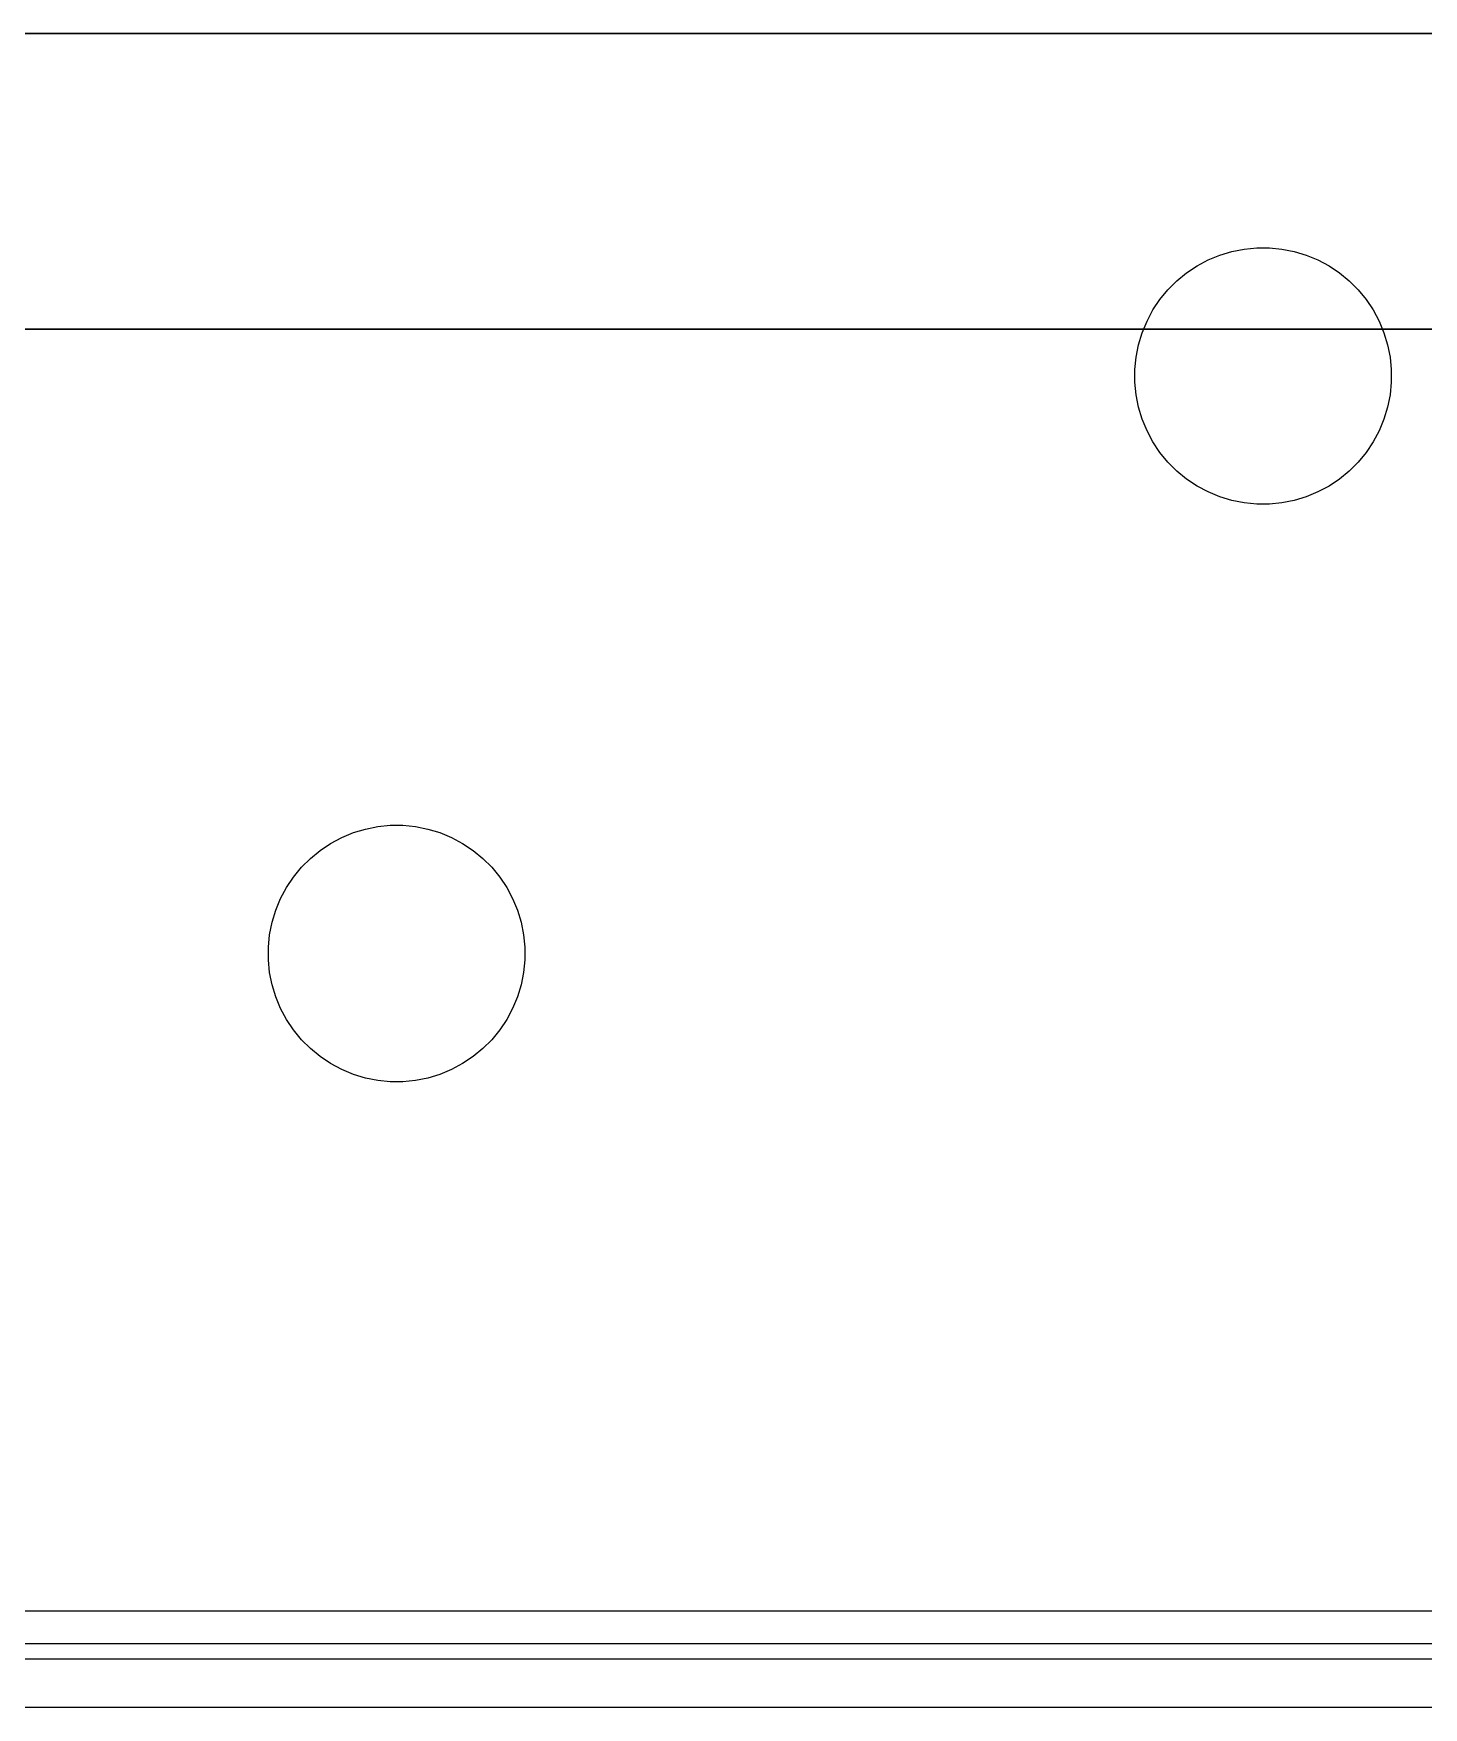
# Model space of a CAD drawing. Extents: x 124579 to 173950, y -108350 to -87650.
# Drawn here: x 149669 to 154000, y -108350 to -103133 of the extents above; entities that cross this region are included whole.
import ezdxf

# ---------------------------------------------------------------- set-up
doc = ezdxf.new("R2010")
doc.units = 0
for name, color, linetype in [('L2D0_Cu1', 1, 'CONTINUOUS'), ('L4D0_Cu2', 2, 'CONTINUOUS'), ('L7D0_Profile1', 3, 'CONTINUOUS')]:
    doc.layers.add(name, color=color, linetype=linetype)

msp = doc.modelspace()

# ---------------------------------------------------------------- linework, layer by layer
at = {"layer": 'L2D0_Cu1'}
for points in [[(166624.268, -103132.613), (149600.5, -103132.613)], [(149600.5, -103132.613), (166624.268, -103132.613)], [(170122.077, -108049.5), (133878.343, -108049.5)]]:
    msp.add_lwpolyline(points, dxfattribs=at)
for points in [[(153480.373, -104599.518), (153441.308, -104595.671), (153402.808, -104588.013), (153365.244, -104576.618), (153328.978, -104561.596), (153294.359, -104543.091), (153261.72, -104521.283), (153231.376, -104496.38), (153203.62, -104468.624), (153178.717, -104438.28), (153156.909, -104405.641), (153138.404, -104371.022), (153123.382, -104334.756), (153111.987, -104297.192), (153104.329, -104258.692), (153100.482, -104219.627), (153100.482, -104180.373), (153104.329, -104141.308), (153111.987, -104102.808), (153123.382, -104065.244), (153138.404, -104028.978), (153156.909, -103994.359), (153178.717, -103961.72), (153203.62, -103931.376), (153231.376, -103903.62), (153261.72, -103878.717), (153294.359, -103856.909), (153328.978, -103838.404), (153365.244, -103823.382), (153402.808, -103811.987), (153441.308, -103804.329), (153480.373, -103800.482), (153519.627, -103800.482), (153558.692, -103804.329), (153597.192, -103811.987), (153634.756, -103823.382), (153671.022, -103838.404), (153705.641, -103856.909), (153738.28, -103878.717), (153768.624, -103903.62), (153796.38, -103931.376), (153821.283, -103961.72), (153843.091, -103994.359), (153861.596, -104028.978), (153876.618, -104065.244), (153888.013, -104102.808), (153895.671, -104141.308), (153899.518, -104180.373), (153899.518, -104219.627), (153895.671, -104258.692), (153888.013, -104297.192), (153876.618, -104334.756), (153861.596, -104371.022), (153843.091, -104405.641), (153821.283, -104438.28), (153796.38, -104468.624), (153768.624, -104496.38), (153738.28, -104521.283), (153705.641, -104543.091), (153671.022, -104561.596), (153634.756, -104576.618), (153597.192, -104588.013), (153558.692, -104595.671), (153519.627, -104599.518)], [(150780.373, -106399.518), (150741.308, -106395.671), (150702.808, -106388.013), (150665.244, -106376.618), (150628.978, -106361.596), (150594.359, -106343.091), (150561.72, -106321.283), (150531.376, -106296.38), (150503.62, -106268.624), (150478.717, -106238.28), (150456.909, -106205.641), (150438.404, -106171.022), (150423.382, -106134.756), (150411.987, -106097.192), (150404.329, -106058.692), (150400.482, -106019.627), (150400.482, -105980.373), (150404.329, -105941.308), (150411.987, -105902.808), (150423.382, -105865.244), (150438.404, -105828.978), (150456.909, -105794.359), (150478.717, -105761.72), (150503.62, -105731.376), (150531.376, -105703.62), (150561.72, -105678.717), (150594.359, -105656.909), (150628.978, -105638.404), (150665.244, -105623.382), (150702.808, -105611.987), (150741.308, -105604.329), (150780.373, -105600.482), (150819.627, -105600.482), (150858.692, -105604.329), (150897.192, -105611.987), (150934.756, -105623.382), (150971.022, -105638.404), (151005.641, -105656.909), (151038.28, -105678.717), (151068.624, -105703.62), (151096.38, -105731.376), (151121.283, -105761.72), (151143.091, -105794.359), (151161.596, -105828.978), (151176.618, -105865.244), (151188.013, -105902.808), (151195.671, -105941.308), (151199.518, -105980.373), (151199.518, -106019.627), (151195.671, -106058.692), (151188.013, -106097.192), (151176.618, -106134.756), (151161.596, -106171.022), (151143.091, -106205.641), (151121.283, -106238.28), (151096.38, -106268.624), (151068.624, -106296.38), (151038.28, -106321.283), (151005.641, -106343.091), (150971.022, -106361.596), (150934.756, -106376.618), (150897.192, -106388.013), (150858.692, -106395.671), (150819.627, -106399.518)]]:
    msp.add_lwpolyline(points, close=True, dxfattribs=at)
at = {"layer": 'L4D0_Cu2'}
for points in [[(153480.373, -104599.518), (153441.308, -104595.671), (153402.808, -104588.013), (153365.244, -104576.618), (153328.978, -104561.596), (153294.359, -104543.091), (153261.72, -104521.283), (153231.376, -104496.38), (153203.62, -104468.624), (153178.717, -104438.28), (153156.909, -104405.641), (153138.404, -104371.022), (153123.382, -104334.756), (153111.987, -104297.192), (153104.329, -104258.692), (153100.482, -104219.627), (153100.482, -104180.373), (153104.329, -104141.308), (153111.987, -104102.808), (153123.382, -104065.244), (153138.404, -104028.978), (153156.909, -103994.359), (153178.717, -103961.72), (153203.62, -103931.376), (153231.376, -103903.62), (153261.72, -103878.717), (153294.359, -103856.909), (153328.978, -103838.404), (153365.244, -103823.382), (153402.808, -103811.987), (153441.308, -103804.329), (153480.373, -103800.482), (153519.627, -103800.482), (153558.692, -103804.329), (153597.192, -103811.987), (153634.756, -103823.382), (153671.022, -103838.404), (153705.641, -103856.909), (153738.28, -103878.717), (153768.624, -103903.62), (153796.38, -103931.376), (153821.283, -103961.72), (153843.091, -103994.359), (153861.596, -104028.978), (153876.618, -104065.244), (153888.013, -104102.808), (153895.671, -104141.308), (153899.518, -104180.373), (153899.518, -104219.627), (153895.671, -104258.692), (153888.013, -104297.192), (153876.618, -104334.756), (153861.596, -104371.022), (153843.091, -104405.641), (153821.283, -104438.28), (153796.38, -104468.624), (153768.624, -104496.38), (153738.28, -104521.283), (153705.641, -104543.091), (153671.022, -104561.596), (153634.756, -104576.618), (153597.192, -104588.013), (153558.692, -104595.671), (153519.627, -104599.518)], [(150780.373, -106399.518), (150741.308, -106395.671), (150702.808, -106388.013), (150665.244, -106376.618), (150628.978, -106361.596), (150594.359, -106343.091), (150561.72, -106321.283), (150531.376, -106296.38), (150503.62, -106268.624), (150478.717, -106238.28), (150456.909, -106205.641), (150438.404, -106171.022), (150423.382, -106134.756), (150411.987, -106097.192), (150404.329, -106058.692), (150400.482, -106019.627), (150400.482, -105980.373), (150404.329, -105941.308), (150411.987, -105902.808), (150423.382, -105865.244), (150438.404, -105828.978), (150456.909, -105794.359), (150478.717, -105761.72), (150503.62, -105731.376), (150531.376, -105703.62), (150561.72, -105678.717), (150594.359, -105656.909), (150628.978, -105638.404), (150665.244, -105623.382), (150702.808, -105611.987), (150741.308, -105604.329), (150780.373, -105600.482), (150819.627, -105600.482), (150858.692, -105604.329), (150897.192, -105611.987), (150934.756, -105623.382), (150971.022, -105638.404), (151005.641, -105656.909), (151038.28, -105678.717), (151068.624, -105703.62), (151096.38, -105731.376), (151121.283, -105761.72), (151143.091, -105794.359), (151161.596, -105828.978), (151176.618, -105865.244), (151188.013, -105902.808), (151195.671, -105941.308), (151199.518, -105980.373), (151199.518, -106019.627), (151195.671, -106058.692), (151188.013, -106097.192), (151176.618, -106134.756), (151161.596, -106171.022), (151143.091, -106205.641), (151121.283, -106238.28), (151096.38, -106268.624), (151068.624, -106296.38), (151038.28, -106321.283), (151005.641, -106343.091), (150971.022, -106361.596), (150934.756, -106376.618), (150897.192, -106388.013), (150858.692, -106395.671), (150819.627, -106399.518)]]:
    msp.add_lwpolyline(points, close=True, dxfattribs=at)
for points in [[(160499.5, -104053.834), (136198.595, -104053.834)], [(136198.595, -104053.834), (160499.5, -104053.834)], [(170122.077, -108049.5), (133878.343, -108049.5)], [(170123.543, -108199.5), (133860.045, -108199.5)]]:
    msp.add_lwpolyline(points, dxfattribs=at)
at = {"layer": 'L7D0_Profile1'}
for points in [[(133845.087, -108150), (170154.913, -108150)], [(170154.913, -108350), (133845.087, -108350)]]:
    msp.add_lwpolyline(points, dxfattribs=at)

doc.saveas('drawing.dxf')
